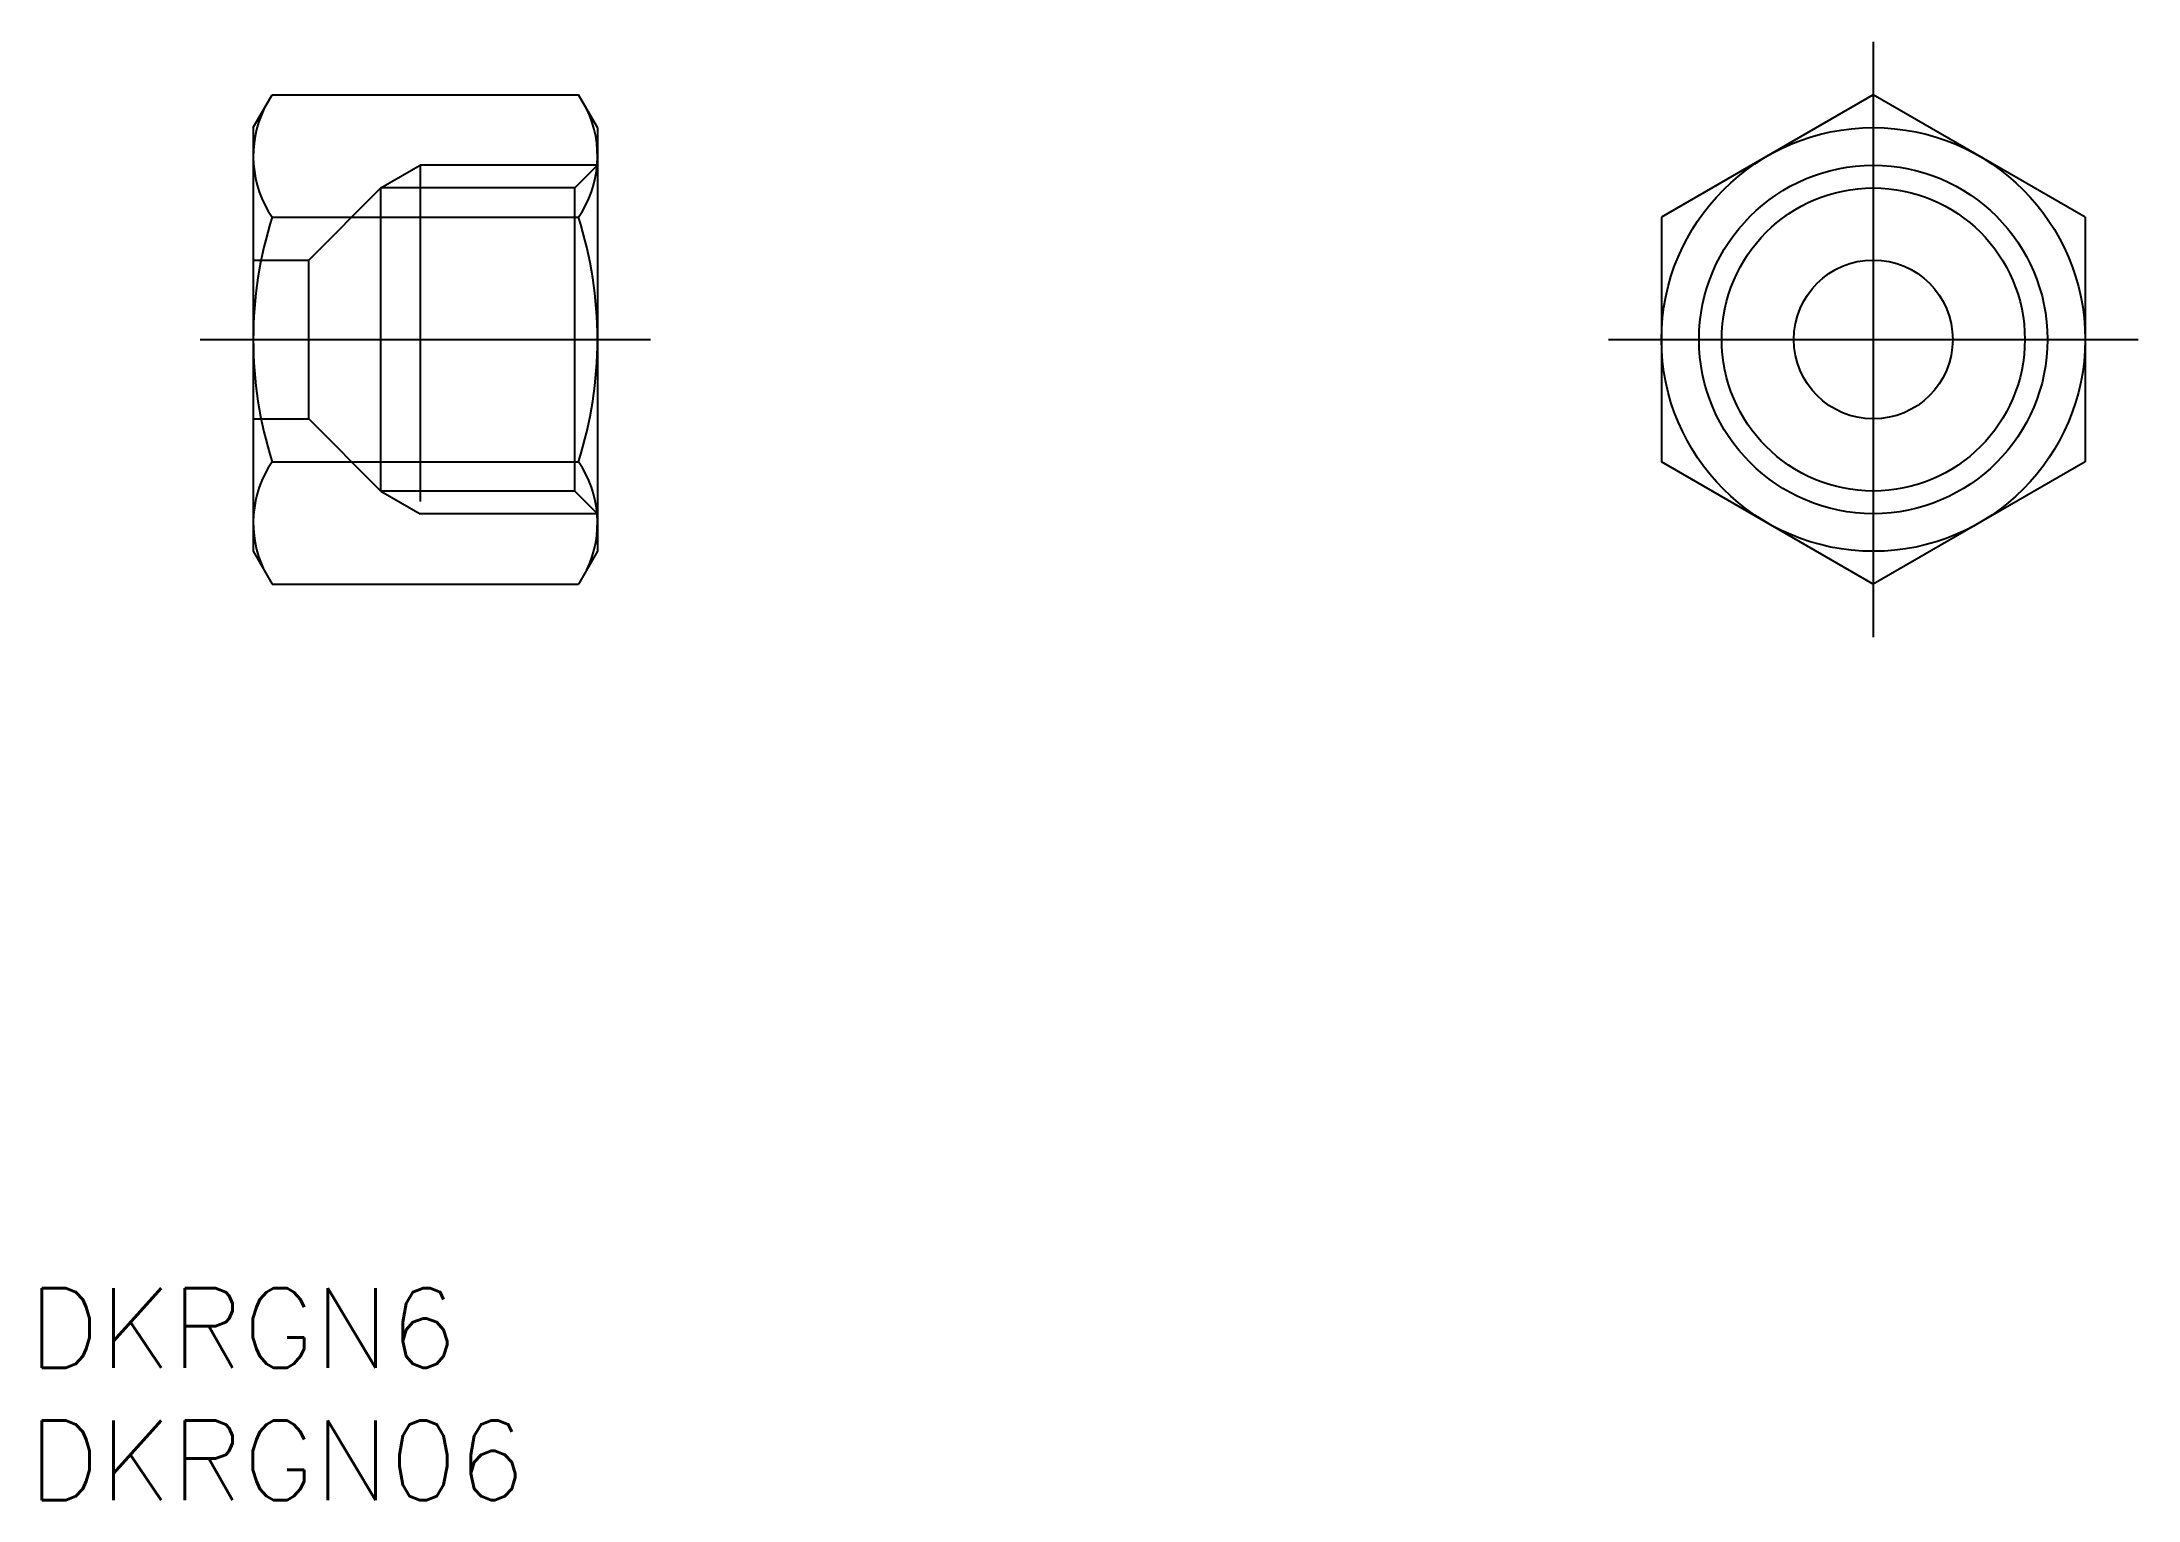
# Model space of a CAD drawing. Extents: x -69.2 to 10, y -43.8 to 11.2.
import ezdxf

# ---------------------------------------------------------------- set-up
doc = ezdxf.new("R2010")
doc.units = 0
doc.linetypes.add('CENTER', pattern=[50.8, 31.75, -6.35, 6.35, -6.35])
doc.linetypes.add('DASHED', pattern=[19.05, 12.7, -6.35])
doc.layers.get('0').update_dxf_attribs({"linetype": 'CONTINUOUS'})
doc.layers.add('CENTER', color=1, linetype='CONTINUOUS')
doc.styles.get("Standard").update_dxf_attribs({"font": 'txt.shx', "height": 3, "bigfont": 'bigfont.shx'})

msp = doc.modelspace()

# ---------------------------------------------------------------- linework, layer by layer
at = {"color": 7, "linetype": 'CONTINUOUS'}
for p, q in [((-61.184, 8), (-60.47, 9.238)), ((-60.47, 9.238), (-48.899, 9.238)), ((-48.184, 8), (-48.899, 9.238)), ((0, 9.238), (-8, 4.619)), ((8, 4.619), (0, 9.238)), ((-61.184, 8), (-61.184, -8)), ((-48.184, 8), (-48.184, -8)), ((-60.47, 4.619), (-48.899, 4.619)), ((-8, 4.619), (-8, -4.619)), ((8, 4.619), (8, -4.619)), ((-60.47, -4.619), (-48.899, -4.619)), ((0, -9.238), (-8, -4.619)), ((8, -4.619), (0, -9.238)), ((-61.184, -8), (-60.47, -9.238)), ((-48.184, -8), (-48.899, -9.238)), ((-60.47, -9.238), (-48.899, -9.238))]:
    msp.add_line(p, q, dxfattribs=at)
at = {"color": 3, "linetype": 'DASHED'}
for p, q in [((-56.367, 5.722), (-54.884, 6.578)), ((-54.884, 6.578), (-54.884, -6.579)), ((-48.184, 6.578), (-54.884, 6.578)), ((-48.184, 6.578), (-49.04, 5.722)), ((-56.367, 5.722), (-59.089, 3)), ((-56.367, -5.723), (-56.367, 5.722)), ((-49.04, 5.722), (-56.367, 5.722)), ((-49.04, -5.723), (-49.04, 5.722)), ((-61.184, 3), (-59.089, 3)), ((-59.089, -3), (-59.089, 3)), ((-61.184, -3), (-59.089, -3)), ((-56.367, -5.723), (-59.089, -3)), ((-56.367, -5.723), (-54.884, -6.579)), ((-49.04, -5.723), (-56.367, -5.723)), ((-48.184, -6.579), (-49.04, -5.723)), ((-48.184, -6.579), (-54.884, -6.579))]:
    msp.add_line(p, q, dxfattribs=at)
at = {"color": 7, "linetype": 'CONTINUOUS'}
for radius in [8, 5.723, 3]:
    msp.add_circle((0, 0), radius, dxfattribs=at)
at = {"color": 3, "linetype": 'CONTINUOUS'}
msp.add_circle((0, 0), 6.579, dxfattribs=at)
at = {"color": 7, "linetype": 'CONTINUOUS'}
for centre, radius, start, end in [((-57.095, 6.928), 4.089, 154.38425, 214.38425), ((-52.273, 6.928), 4.089, 325.61575, 25.61575), ((-45.899, 0), 15.285, 162.41205, 197.58795), ((-63.47, 0), 15.285, 342.41205, 17.58795), ((-57.095, -6.928), 4.089, 145.61575, 205.61575), ((-52.273, -6.928), 4.089, 334.38425, 34.38425)]:
    msp.add_arc(centre, radius, start, end, dxfattribs=at)
at = {"layer": 'CENTER', "color": 1, "linetype": 'CENTER'}
for p, q in [((0, 11.238), (0, -11.238)), ((-10, 0), (10, 0)), ((-63.184, 0), (-46.184, 0))]:
    msp.add_line(p, q, dxfattribs=at)

# ---------------------------------------------------------------- texts
at = {"color": 7, "linetype": 'CONTINUOUS'}
for s, p in [('DKRGN6', (-69.68, -38.831)), ('DKRGN06', (-69.68, -43.831))]:
    msp.add_text(s, height=3, dxfattribs=at).set_placement(p)

doc.saveas('drawing.dxf')
